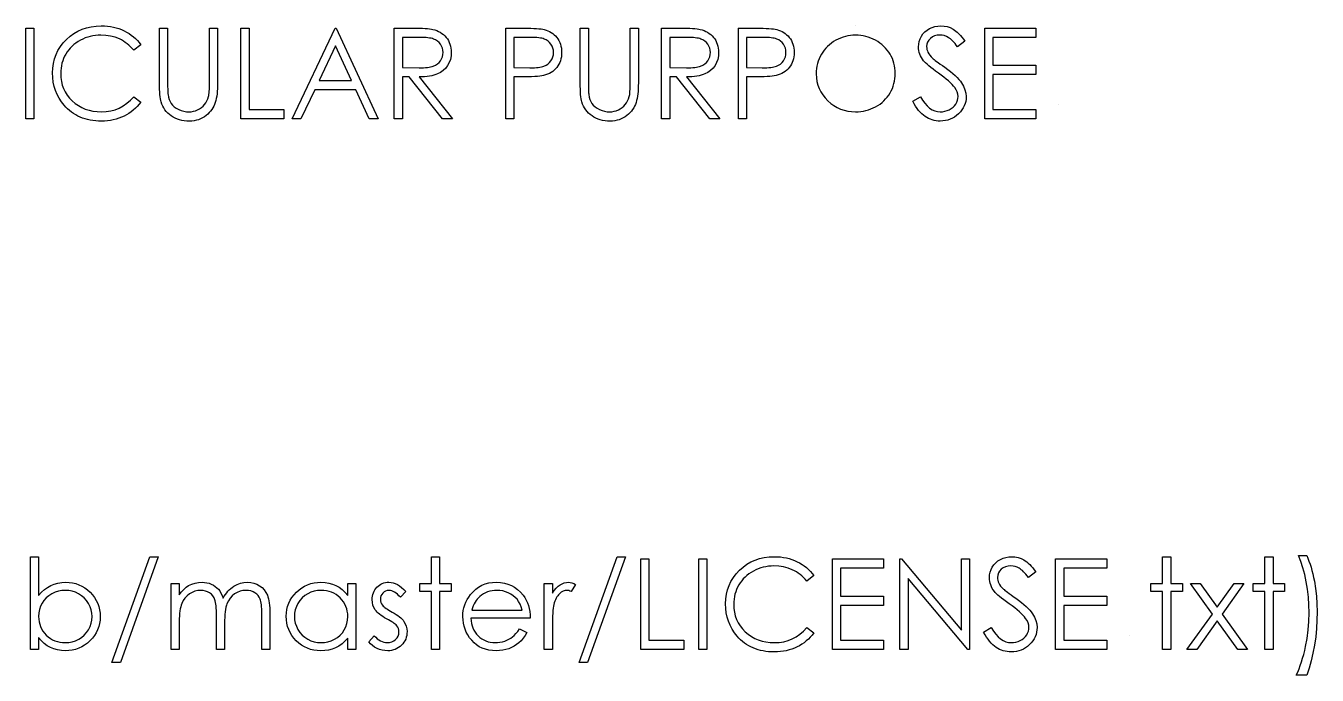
# Model space of a CAD drawing. Header units: millimetres. Extents: x -118 to 176, y -25 to 88.
# Drawn here: x 125.65 to 175.51, y 35.23 to 60.3 of the extents above; entities that cross this region are included whole.
import ezdxf

# ---------------------------------------------------------------- set-up
doc = ezdxf.new("R2010")
doc.units = ezdxf.units.MM

msp = doc.modelspace()

# ---------------------------------------------------------------- linework, layer by layer
at = {"color": 7, "linetype": 'Continuous'}
for p, q in [((157.67, 60.304), (157.67, 60.304)), ((165.523, 57.253), (165.523, 57.253)), ((168.26, 36.753), (168.26, 36.753))]:
    msp.add_line(p, q, dxfattribs=at)
at = {"color": 7, "linetype": 'Continuous', "flags": 128}
for points in [[(125.654, 60.215), (125.968, 60.215), (125.968, 60.215), (125.968, 56.715), (125.968, 56.715), (125.654, 56.715), (125.654, 56.715), (125.654, 60.215)], [(130.096, 59.572), (129.822, 59.362), (129.822, 59.362), (129.762, 59.431), (129.7, 59.497), (129.634, 59.558), (129.566, 59.614), (129.495, 59.666), (129.421, 59.714), (129.344, 59.757), (129.264, 59.797), (129.097, 59.862), (128.923, 59.908), (128.74, 59.936), (128.55, 59.945), (128.55, 59.945), (128.445, 59.943), (128.341, 59.933), (128.239, 59.917), (128.14, 59.896), (128.042, 59.867), (127.947, 59.834), (127.854, 59.793), (127.762, 59.747), (127.673, 59.695), (127.591, 59.639), (127.513, 59.579), (127.44, 59.514), (127.372, 59.445), (127.31, 59.372), (127.252, 59.295), (127.199, 59.213), (127.152, 59.128), (127.112, 59.041), (127.078, 58.951), (127.05, 58.858), (127.028, 58.763), (127.013, 58.665), (127.003, 58.564), (127, 58.461), (127, 58.461), (127.007, 58.306), (127.028, 58.158), (127.063, 58.017), (127.112, 57.882), (127.174, 57.753), (127.251, 57.631), (127.342, 57.515), (127.446, 57.407), (127.561, 57.308), (127.684, 57.221), (127.814, 57.149), (127.95, 57.09), (128.095, 57.043), (128.246, 57.01), (128.405, 56.99), (128.572, 56.984), (128.572, 56.984), (128.755, 56.993), (128.93, 57.02), (129.097, 57.066), (129.258, 57.13), (129.41, 57.212), (129.555, 57.312), (129.692, 57.43), (129.822, 57.567), (129.822, 57.567), (130.096, 57.359), (130.096, 57.359), (130.029, 57.274), (129.958, 57.193), (129.883, 57.118), (129.803, 57.048), (129.72, 56.982), (129.632, 56.922), (129.54, 56.867), (129.445, 56.816), (129.346, 56.771), (129.245, 56.733), (129.14, 56.7), (129.032, 56.672), (128.922, 56.651), (128.808, 56.637), (128.693, 56.628), (128.574, 56.625), (128.574, 56.625), (128.461, 56.627), (128.351, 56.635), (128.244, 56.647), (128.14, 56.663), (128.039, 56.684), (127.942, 56.711), (127.847, 56.742), (127.755, 56.778), (127.666, 56.818), (127.581, 56.864), (127.498, 56.914), (127.418, 56.969), (127.342, 57.029), (127.268, 57.093), (127.197, 57.163), (127.13, 57.237), (127.13, 57.237), (127.026, 57.369), (126.936, 57.509), (126.859, 57.655), (126.797, 57.808), (126.749, 57.967), (126.714, 58.133), (126.693, 58.305), (126.686, 58.485), (126.686, 58.485), (126.695, 58.673), (126.72, 58.854), (126.762, 59.028), (126.821, 59.193), (126.896, 59.351), (126.988, 59.501), (127.097, 59.644), (127.223, 59.779), (127.362, 59.903), (127.509, 60.009), (127.664, 60.099), (127.828, 60.173), (128.001, 60.231), (128.182, 60.271), (128.372, 60.296), (128.569, 60.304), (128.569, 60.304), (128.69, 60.301), (128.808, 60.292), (128.922, 60.277), (129.034, 60.256), (129.142, 60.229), (129.248, 60.196), (129.351, 60.156), (129.451, 60.111), (129.547, 60.061), (129.639, 60.006), (129.726, 59.945), (129.809, 59.881), (129.888, 59.811), (129.962, 59.736), (130.031, 59.656), (130.096, 59.572)], [(130.814, 60.215), (131.129, 60.215), (131.129, 60.215), (131.129, 58.117), (131.129, 58.117), (131.129, 58.028), (131.129, 57.949), (131.131, 57.877), (131.132, 57.815), (131.134, 57.761), (131.136, 57.716), (131.139, 57.679), (131.143, 57.652), (131.143, 57.652), (131.16, 57.554), (131.186, 57.463), (131.221, 57.382), (131.264, 57.308), (131.318, 57.242), (131.384, 57.181), (131.464, 57.127), (131.556, 57.077), (131.655, 57.036), (131.754, 57.007), (131.853, 56.989), (131.953, 56.984), (131.953, 56.984), (132.039, 56.989), (132.123, 57.002), (132.205, 57.025), (132.285, 57.057), (132.362, 57.097), (132.431, 57.144), (132.494, 57.199), (132.551, 57.26), (132.601, 57.328), (132.644, 57.404), (132.679, 57.485), (132.708, 57.574), (132.708, 57.574), (132.717, 57.611), (132.724, 57.658), (132.73, 57.713), (132.735, 57.776), (132.739, 57.848), (132.742, 57.93), (132.743, 58.019), (132.744, 58.117), (132.744, 58.117), (132.744, 60.215), (132.744, 60.215), (133.058, 60.215), (133.058, 60.215), (133.058, 58.101), (133.058, 58.101), (133.057, 57.986), (133.052, 57.878), (133.045, 57.774), (133.036, 57.676), (133.023, 57.585), (133.008, 57.498), (132.99, 57.417), (132.969, 57.342), (132.944, 57.271), (132.914, 57.203), (132.878, 57.136), (132.836, 57.072), (132.789, 57.01), (132.736, 56.951), (132.678, 56.893), (132.614, 56.839), (132.546, 56.789), (132.475, 56.745), (132.399, 56.708), (132.32, 56.678), (132.238, 56.655), (132.153, 56.638), (132.063, 56.628), (131.971, 56.625), (131.971, 56.625), (131.87, 56.628), (131.773, 56.637), (131.68, 56.654), (131.59, 56.675), (131.504, 56.704), (131.422, 56.738), (131.343, 56.78), (131.268, 56.827), (131.198, 56.879), (131.134, 56.936), (131.076, 56.997), (131.024, 57.062), (130.978, 57.131), (130.939, 57.205), (130.905, 57.282), (130.877, 57.363), (130.877, 57.363), (130.862, 57.419), (130.849, 57.486), (130.839, 57.563), (130.83, 57.65), (130.824, 57.747), (130.819, 57.855), (130.815, 57.972), (130.814, 58.101), (130.814, 58.101), (130.814, 60.215)], [(133.955, 60.215), (134.27, 60.215), (134.27, 60.215), (134.27, 57.074), (134.27, 57.074), (135.616, 57.074), (135.616, 57.074), (135.616, 56.715), (135.616, 56.715), (133.955, 56.715), (133.955, 56.715), (133.955, 60.215)], [(137.635, 60.215), (139.25, 56.715), (139.25, 56.715), (138.909, 56.715), (138.909, 56.715), (138.391, 57.836), (138.391, 57.836), (136.805, 57.836), (136.805, 57.836), (136.273, 56.715), (136.273, 56.715), (135.93, 56.715), (135.93, 56.715), (137.59, 60.215), (137.59, 60.215), (137.635, 60.215)], [(139.879, 60.215), (140.579, 60.215), (140.579, 60.215), (140.719, 60.214), (140.848, 60.212), (140.965, 60.208), (141.07, 60.203), (141.163, 60.196), (141.244, 60.188), (141.314, 60.178), (141.372, 60.167), (141.372, 60.167), (141.448, 60.147), (141.521, 60.121), (141.591, 60.09), (141.656, 60.054), (141.718, 60.013), (141.776, 59.966), (141.83, 59.915), (141.881, 59.858), (141.927, 59.798), (141.967, 59.734), (142.001, 59.666), (142.028, 59.595), (142.05, 59.521), (142.065, 59.444), (142.074, 59.363), (142.077, 59.279), (142.077, 59.279), (142.069, 59.139), (142.043, 59.009), (141.999, 58.887), (141.939, 58.773), (141.863, 58.671), (141.772, 58.582), (141.665, 58.506), (141.544, 58.444), (141.477, 58.418), (141.404, 58.394), (141.325, 58.375), (141.239, 58.359), (141.148, 58.347), (141.05, 58.338), (140.946, 58.332), (140.836, 58.33), (140.836, 58.33), (142.122, 56.715), (142.122, 56.715), (141.734, 56.715), (141.734, 56.715), (140.448, 58.33), (140.448, 58.33), (140.193, 58.33), (140.193, 58.33), (140.193, 56.715), (140.193, 56.715), (139.879, 56.715), (139.879, 56.715), (139.879, 60.215)], [(140.193, 59.856), (140.193, 58.689), (140.193, 58.689), (140.833, 58.684), (140.833, 58.684), (140.923, 58.685), (141.007, 58.688), (141.085, 58.693), (141.157, 58.7), (141.223, 58.709), (141.283, 58.72), (141.337, 58.734), (141.385, 58.749), (141.469, 58.787), (141.544, 58.834), (141.608, 58.892), (141.663, 58.958), (141.707, 59.032), (141.738, 59.11), (141.757, 59.193), (141.763, 59.279), (141.763, 59.279), (141.757, 59.363), (141.738, 59.444), (141.706, 59.52), (141.661, 59.593), (141.607, 59.659), (141.544, 59.714), (141.474, 59.76), (141.396, 59.795), (141.351, 59.809), (141.3, 59.821), (141.241, 59.832), (141.177, 59.84), (141.105, 59.847), (141.026, 59.852), (140.941, 59.855), (140.849, 59.856), (140.849, 59.856), (140.193, 59.856)], [(144.186, 60.215), (144.873, 60.215), (144.873, 60.215), (145.014, 60.214), (145.144, 60.211), (145.262, 60.207), (145.368, 60.201), (145.461, 60.194), (145.543, 60.185), (145.612, 60.175), (145.67, 60.162), (145.67, 60.162), (145.742, 60.141), (145.811, 60.115), (145.876, 60.084), (145.938, 60.048), (145.997, 60.008), (146.052, 59.962), (146.104, 59.912), (146.152, 59.856), (146.196, 59.797), (146.234, 59.734), (146.266, 59.666), (146.293, 59.596), (146.313, 59.521), (146.328, 59.443), (146.337, 59.361), (146.34, 59.276), (146.34, 59.276), (146.337, 59.189), (146.328, 59.107), (146.314, 59.029), (146.294, 58.955), (146.267, 58.884), (146.236, 58.817), (146.198, 58.754), (146.154, 58.695), (146.106, 58.641), (146.053, 58.59), (145.995, 58.544), (145.933, 58.504), (145.867, 58.468), (145.796, 58.436), (145.721, 58.41), (145.642, 58.387), (145.642, 58.387), (145.576, 58.374), (145.497, 58.362), (145.405, 58.352), (145.3, 58.345), (145.182, 58.338), (145.051, 58.333), (144.908, 58.331), (144.751, 58.33), (144.751, 58.33), (144.5, 58.33), (144.5, 58.33), (144.5, 56.715), (144.5, 56.715), (144.186, 56.715), (144.186, 56.715), (144.186, 60.215)], [(144.5, 59.856), (144.5, 58.689), (144.5, 58.689), (145.113, 58.681), (145.113, 58.681), (145.203, 58.682), (145.286, 58.685), (145.363, 58.69), (145.435, 58.697), (145.499, 58.706), (145.558, 58.717), (145.61, 58.73), (145.656, 58.745), (145.738, 58.782), (145.811, 58.829), (145.873, 58.887), (145.927, 58.953), (145.971, 59.028), (146.001, 59.105), (146.02, 59.188), (146.026, 59.274), (146.026, 59.274), (146.02, 59.358), (146.001, 59.44), (145.971, 59.517), (145.927, 59.591), (145.874, 59.657), (145.814, 59.713), (145.744, 59.76), (145.668, 59.795), (145.624, 59.809), (145.574, 59.821), (145.518, 59.832), (145.455, 59.84), (145.386, 59.847), (145.311, 59.852), (145.229, 59.855), (145.14, 59.856), (145.14, 59.856), (144.5, 59.856)], [(147.058, 60.215), (147.372, 60.215), (147.372, 60.215), (147.372, 58.117), (147.372, 58.117), (147.372, 58.028), (147.373, 57.949), (147.374, 57.877), (147.376, 57.815), (147.378, 57.761), (147.38, 57.716), (147.383, 57.679), (147.386, 57.652), (147.386, 57.652), (147.404, 57.554), (147.43, 57.463), (147.465, 57.382), (147.507, 57.308), (147.561, 57.242), (147.628, 57.181), (147.708, 57.127), (147.8, 57.077), (147.899, 57.036), (147.998, 57.007), (148.097, 56.989), (148.197, 56.984), (148.197, 56.984), (148.282, 56.989), (148.366, 57.002), (148.448, 57.025), (148.529, 57.057), (148.605, 57.097), (148.675, 57.144), (148.738, 57.199), (148.795, 57.26), (148.844, 57.328), (148.888, 57.404), (148.923, 57.485), (148.952, 57.574), (148.952, 57.574), (148.96, 57.611), (148.967, 57.658), (148.973, 57.713), (148.978, 57.776), (148.983, 57.848), (148.985, 57.93), (148.987, 58.019), (148.987, 58.117), (148.987, 58.117), (148.987, 60.215), (148.987, 60.215), (149.302, 60.215), (149.302, 60.215), (149.302, 58.101), (149.302, 58.101), (149.3, 57.986), (149.296, 57.878), (149.289, 57.774), (149.279, 57.676), (149.267, 57.585), (149.252, 57.498), (149.234, 57.417), (149.213, 57.342), (149.188, 57.271), (149.157, 57.203), (149.121, 57.136), (149.08, 57.072), (149.032, 57.01), (148.98, 56.951), (148.922, 56.893), (148.858, 56.839), (148.79, 56.789), (148.718, 56.745), (148.643, 56.708), (148.564, 56.678), (148.482, 56.655), (148.396, 56.638), (148.307, 56.628), (148.214, 56.625), (148.214, 56.625), (148.113, 56.628), (148.016, 56.637), (147.923, 56.654), (147.833, 56.675), (147.747, 56.704), (147.665, 56.738), (147.587, 56.78), (147.512, 56.827), (147.442, 56.879), (147.378, 56.936), (147.32, 56.997), (147.268, 57.062), (147.222, 57.131), (147.182, 57.205), (147.148, 57.282), (147.12, 57.363), (147.12, 57.363), (147.106, 57.419), (147.093, 57.486), (147.083, 57.563), (147.073, 57.65), (147.067, 57.747), (147.062, 57.855), (147.059, 57.972), (147.058, 58.101), (147.058, 58.101), (147.058, 60.215)], [(150.199, 60.215), (150.899, 60.215), (150.899, 60.215), (151.04, 60.214), (151.169, 60.212), (151.285, 60.208), (151.39, 60.203), (151.483, 60.196), (151.565, 60.188), (151.635, 60.178), (151.692, 60.167), (151.692, 60.167), (151.769, 60.147), (151.842, 60.121), (151.911, 60.09), (151.976, 60.054), (152.038, 60.013), (152.096, 59.966), (152.151, 59.915), (152.201, 59.858), (152.248, 59.798), (152.288, 59.734), (152.321, 59.666), (152.349, 59.595), (152.37, 59.521), (152.386, 59.444), (152.395, 59.363), (152.398, 59.279), (152.398, 59.279), (152.389, 59.139), (152.363, 59.009), (152.32, 58.887), (152.26, 58.773), (152.183, 58.671), (152.092, 58.582), (151.985, 58.506), (151.865, 58.444), (151.798, 58.418), (151.725, 58.394), (151.645, 58.375), (151.56, 58.359), (151.468, 58.347), (151.371, 58.338), (151.267, 58.332), (151.157, 58.33), (151.157, 58.33), (152.443, 56.715), (152.443, 56.715), (152.054, 56.715), (152.054, 56.715), (150.768, 58.33), (150.768, 58.33), (150.513, 58.33), (150.513, 58.33), (150.513, 56.715), (150.513, 56.715), (150.199, 56.715), (150.199, 56.715), (150.199, 60.215)], [(150.513, 59.856), (150.513, 58.689), (150.513, 58.689), (151.154, 58.684), (151.154, 58.684), (151.244, 58.685), (151.328, 58.688), (151.406, 58.693), (151.478, 58.7), (151.544, 58.709), (151.603, 58.72), (151.657, 58.734), (151.705, 58.749), (151.789, 58.787), (151.864, 58.834), (151.929, 58.892), (151.983, 58.958), (152.028, 59.032), (152.058, 59.11), (152.077, 59.193), (152.084, 59.279), (152.084, 59.279), (152.077, 59.363), (152.058, 59.444), (152.026, 59.52), (151.982, 59.593), (151.927, 59.659), (151.865, 59.714), (151.795, 59.76), (151.716, 59.795), (151.671, 59.809), (151.62, 59.821), (151.562, 59.832), (151.498, 59.84), (151.425, 59.847), (151.347, 59.852), (151.261, 59.855), (151.169, 59.856), (151.169, 59.856), (150.513, 59.856)], [(153.16, 60.215), (153.847, 60.215), (153.847, 60.215), (153.989, 60.214), (154.118, 60.211), (154.236, 60.207), (154.342, 60.201), (154.435, 60.194), (154.517, 60.185), (154.587, 60.175), (154.644, 60.162), (154.644, 60.162), (154.716, 60.141), (154.785, 60.115), (154.85, 60.084), (154.913, 60.048), (154.971, 60.008), (155.026, 59.962), (155.078, 59.912), (155.127, 59.856), (155.171, 59.797), (155.209, 59.734), (155.241, 59.666), (155.267, 59.596), (155.288, 59.521), (155.302, 59.443), (155.312, 59.361), (155.314, 59.276), (155.314, 59.276), (155.312, 59.189), (155.302, 59.107), (155.288, 59.029), (155.268, 58.955), (155.241, 58.884), (155.21, 58.817), (155.172, 58.754), (155.129, 58.695), (155.08, 58.641), (155.027, 58.59), (154.969, 58.544), (154.908, 58.504), (154.841, 58.468), (154.77, 58.436), (154.695, 58.41), (154.616, 58.387), (154.616, 58.387), (154.55, 58.374), (154.471, 58.362), (154.379, 58.352), (154.274, 58.345), (154.156, 58.338), (154.026, 58.333), (153.882, 58.331), (153.725, 58.33), (153.725, 58.33), (153.475, 58.33), (153.475, 58.33), (153.475, 56.715), (153.475, 56.715), (153.161, 56.715), (153.161, 56.715), (153.161, 60.215)], [(153.475, 59.856), (153.475, 58.689), (153.475, 58.689), (154.087, 58.681), (154.087, 58.681), (154.177, 58.682), (154.261, 58.685), (154.338, 58.69), (154.409, 58.697), (154.474, 58.706), (154.533, 58.717), (154.585, 58.73), (154.631, 58.745), (154.712, 58.782), (154.785, 58.829), (154.847, 58.887), (154.901, 58.953), (154.945, 59.028), (154.976, 59.105), (154.994, 59.188), (155, 59.274), (155, 59.274), (154.994, 59.358), (154.976, 59.44), (154.945, 59.517), (154.901, 59.591), (154.848, 59.657), (154.788, 59.713), (154.718, 59.76), (154.642, 59.795), (154.599, 59.809), (154.549, 59.821), (154.492, 59.832), (154.43, 59.84), (154.36, 59.847), (154.285, 59.852), (154.203, 59.855), (154.115, 59.856), (154.115, 59.856), (153.475, 59.856)], [(157.686, 59.945), (157.586, 59.943), (157.488, 59.933), (157.391, 59.917), (157.296, 59.896), (157.202, 59.867), (157.109, 59.832), (157.017, 59.792), (156.927, 59.745), (156.84, 59.693), (156.758, 59.636), (156.681, 59.575), (156.609, 59.51), (156.541, 59.44), (156.478, 59.367), (156.421, 59.288), (156.368, 59.206), (156.321, 59.12), (156.28, 59.032), (156.245, 58.941), (156.217, 58.847), (156.195, 58.752), (156.18, 58.654), (156.17, 58.554), (156.167, 58.451), (156.167, 58.451), (156.174, 58.299), (156.195, 58.154), (156.229, 58.015), (156.278, 57.882), (156.341, 57.754), (156.417, 57.633), (156.508, 57.518), (156.612, 57.409), (156.726, 57.309), (156.846, 57.223), (156.972, 57.15), (157.103, 57.09), (157.24, 57.043), (157.383, 57.01), (157.531, 56.99), (157.686, 56.984), (157.686, 56.984), (157.789, 56.987), (157.891, 56.996), (157.991, 57.011), (158.089, 57.033), (158.186, 57.06), (158.279, 57.093), (158.371, 57.133), (158.462, 57.179), (158.549, 57.23), (158.631, 57.285), (158.707, 57.346), (158.779, 57.41), (158.847, 57.479), (158.909, 57.552), (158.966, 57.63), (159.018, 57.713), (159.065, 57.799), (159.106, 57.888), (159.14, 57.978), (159.168, 58.071), (159.19, 58.167), (159.206, 58.264), (159.215, 58.364), (159.218, 58.467), (159.218, 58.467), (159.215, 58.568), (159.206, 58.668), (159.19, 58.765), (159.168, 58.859), (159.14, 58.951), (159.106, 59.04), (159.065, 59.127), (159.018, 59.212), (158.966, 59.293), (158.908, 59.37), (158.845, 59.443), (158.778, 59.512), (158.705, 59.577), (158.627, 59.637), (158.544, 59.693), (158.455, 59.745), (158.364, 59.792), (158.271, 59.832), (158.177, 59.867), (158.082, 59.896), (157.984, 59.917), (157.886, 59.933), (157.787, 59.943), (157.686, 59.945)], [(159.891, 57.39), (160.187, 57.567), (160.187, 57.567), (160.272, 57.43), (160.36, 57.312), (160.451, 57.212), (160.545, 57.13), (160.643, 57.066), (160.744, 57.02), (160.848, 56.993), (160.956, 56.984), (160.956, 56.984), (161.047, 56.989), (161.137, 57.004), (161.223, 57.029), (161.306, 57.065), (161.383, 57.109), (161.451, 57.161), (161.508, 57.219), (161.556, 57.285), (161.593, 57.355), (161.62, 57.427), (161.636, 57.5), (161.641, 57.577), (161.641, 57.577), (161.634, 57.664), (161.61, 57.751), (161.571, 57.836), (161.516, 57.92), (161.516, 57.92), (161.468, 57.98), (161.412, 58.042), (161.346, 58.108), (161.272, 58.176), (161.188, 58.247), (161.097, 58.322), (160.995, 58.399), (160.885, 58.479), (160.885, 58.479), (160.775, 58.558), (160.676, 58.632), (160.588, 58.7), (160.511, 58.763), (160.445, 58.819), (160.389, 58.87), (160.345, 58.915), (160.311, 58.955), (160.311, 58.955), (160.266, 59.017), (160.226, 59.08), (160.192, 59.145), (160.165, 59.211), (160.143, 59.278), (160.128, 59.347), (160.118, 59.417), (160.116, 59.487), (160.116, 59.487), (160.123, 59.598), (160.144, 59.705), (160.178, 59.806), (160.226, 59.902), (160.288, 59.99), (160.36, 60.069), (160.445, 60.137), (160.539, 60.196), (160.642, 60.243), (160.75, 60.278), (160.862, 60.297), (160.978, 60.304), (160.978, 60.304), (161.101, 60.297), (161.221, 60.273), (161.336, 60.233), (161.448, 60.177), (161.503, 60.142), (161.559, 60.101), (161.615, 60.053), (161.673, 59.998), (161.731, 59.936), (161.79, 59.868), (161.85, 59.793), (161.911, 59.712), (161.911, 59.712), (161.627, 59.497), (161.627, 59.497), (161.575, 59.562), (161.525, 59.622), (161.477, 59.676), (161.431, 59.724), (161.388, 59.766), (161.345, 59.802), (161.305, 59.833), (161.267, 59.858), (161.191, 59.896), (161.112, 59.924), (161.029, 59.94), (160.943, 59.945), (160.943, 59.945), (160.835, 59.938), (160.738, 59.913), (160.651, 59.873), (160.574, 59.817), (160.51, 59.75), (160.466, 59.675), (160.439, 59.592), (160.43, 59.502), (160.43, 59.502), (160.433, 59.446), (160.442, 59.391), (160.457, 59.336), (160.479, 59.282), (160.509, 59.227), (160.549, 59.171), (160.599, 59.112), (160.66, 59.05), (160.66, 59.05), (160.684, 59.03), (160.717, 59.003), (160.76, 58.97), (160.814, 58.929), (160.878, 58.882), (160.952, 58.829), (161.036, 58.769), (161.131, 58.702), (161.131, 58.702), (161.244, 58.618), (161.349, 58.537), (161.444, 58.459), (161.529, 58.383), (161.606, 58.309), (161.673, 58.237), (161.731, 58.168), (161.779, 58.101), (161.857, 57.969), (161.911, 57.837), (161.944, 57.705), (161.955, 57.572), (161.955, 57.572), (161.951, 57.478), (161.937, 57.387), (161.915, 57.299), (161.883, 57.214), (161.842, 57.132), (161.791, 57.054), (161.732, 56.979), (161.664, 56.907), (161.589, 56.841), (161.51, 56.783), (161.427, 56.735), (161.341, 56.696), (161.251, 56.665), (161.156, 56.642), (161.058, 56.629), (160.956, 56.625), (160.956, 56.625), (160.876, 56.628), (160.799, 56.636), (160.723, 56.649), (160.649, 56.669), (160.578, 56.694), (160.508, 56.724), (160.44, 56.759), (160.373, 56.801), (160.308, 56.848), (160.245, 56.904), (160.183, 56.966), (160.122, 57.036), (160.062, 57.113), (160.004, 57.198), (159.947, 57.29), (159.891, 57.39)], [(162.673, 60.215), (164.648, 60.215), (164.648, 60.215), (164.648, 59.856), (164.648, 59.856), (162.987, 59.856), (162.987, 59.856), (162.987, 58.779), (162.987, 58.779), (164.648, 58.779), (164.648, 58.779), (164.648, 58.42), (164.648, 58.42), (162.987, 58.42), (162.987, 58.42), (162.987, 57.074), (162.987, 57.074), (164.648, 57.074), (164.648, 57.074), (164.648, 56.715), (164.648, 56.715), (162.673, 56.715), (162.673, 56.715), (162.673, 60.215)], [(137.609, 59.532), (136.975, 58.195), (136.975, 58.195), (138.226, 58.195), (138.226, 58.195), (137.609, 59.532)], [(125.834, 36.215), (125.834, 39.804), (125.834, 39.804), (126.148, 39.804), (126.148, 39.804), (126.148, 38.308), (126.148, 38.308), (126.256, 38.428), (126.371, 38.531), (126.492, 38.619), (126.619, 38.69), (126.753, 38.746), (126.892, 38.786), (127.039, 38.809), (127.191, 38.817), (127.191, 38.817), (127.326, 38.811), (127.457, 38.793), (127.583, 38.762), (127.704, 38.72), (127.819, 38.666), (127.929, 38.599), (128.034, 38.521), (128.135, 38.429), (128.227, 38.33), (128.306, 38.225), (128.373, 38.115), (128.428, 38), (128.471, 37.88), (128.501, 37.755), (128.52, 37.624), (128.526, 37.488), (128.526, 37.488), (128.52, 37.355), (128.501, 37.226), (128.471, 37.101), (128.427, 36.982), (128.372, 36.868), (128.304, 36.759), (128.224, 36.655), (128.131, 36.556), (128.03, 36.466), (127.924, 36.387), (127.813, 36.32), (127.697, 36.266), (127.575, 36.224), (127.449, 36.194), (127.317, 36.176), (127.181, 36.17), (127.181, 36.17), (127.026, 36.177), (126.878, 36.201), (126.737, 36.24), (126.604, 36.294), (126.479, 36.365), (126.361, 36.454), (126.251, 36.562), (126.148, 36.688), (126.148, 36.688), (126.148, 36.215), (126.148, 36.215), (125.834, 36.215)], [(130.769, 39.804), (129.306, 35.721), (129.306, 35.721), (128.975, 35.721), (128.975, 35.721), (130.439, 39.804), (130.439, 39.804), (130.77, 39.804)], [(141.314, 39.804), (141.629, 39.804), (141.629, 39.804), (141.629, 38.772), (141.629, 38.772), (142.077, 38.772), (142.077, 38.772), (142.077, 38.458), (142.077, 38.458), (141.629, 38.458), (141.629, 38.458), (141.629, 36.215), (141.629, 36.215), (141.314, 36.215), (141.314, 36.215), (141.314, 38.458), (141.314, 38.458), (140.866, 38.458), (140.866, 38.458), (140.866, 38.772), (140.866, 38.772), (141.314, 38.772), (141.314, 38.772), (141.314, 39.804)], [(148.808, 39.804), (147.344, 35.721), (147.344, 35.721), (147.013, 35.721), (147.013, 35.721), (148.477, 39.804), (148.477, 39.804), (148.808, 39.804)], [(149.391, 39.715), (149.705, 39.715), (149.705, 39.715), (149.705, 36.574), (149.705, 36.574), (151.052, 36.574), (151.052, 36.574), (151.052, 36.215), (151.052, 36.215), (149.391, 36.215), (149.391, 36.215), (149.391, 39.715)], [(151.635, 39.715), (151.949, 39.715), (151.949, 39.715), (151.949, 36.215), (151.949, 36.215), (151.635, 36.215), (151.635, 36.215), (151.635, 39.715)], [(156.077, 39.072), (155.802, 38.862), (155.802, 38.862), (155.743, 38.931), (155.68, 38.997), (155.615, 39.058), (155.547, 39.114), (155.476, 39.166), (155.402, 39.214), (155.325, 39.257), (155.245, 39.297), (155.078, 39.362), (154.904, 39.408), (154.721, 39.436), (154.531, 39.445), (154.531, 39.445), (154.425, 39.443), (154.322, 39.433), (154.22, 39.417), (154.121, 39.396), (154.023, 39.367), (153.928, 39.334), (153.834, 39.293), (153.742, 39.247), (153.654, 39.195), (153.571, 39.139), (153.494, 39.079), (153.421, 39.014), (153.353, 38.945), (153.29, 38.872), (153.233, 38.795), (153.18, 38.713), (153.133, 38.628), (153.093, 38.541), (153.059, 38.451), (153.031, 38.358), (153.009, 38.263), (152.994, 38.165), (152.984, 38.064), (152.981, 37.961), (152.981, 37.961), (152.988, 37.806), (153.009, 37.658), (153.043, 37.517), (153.093, 37.382), (153.155, 37.253), (153.232, 37.131), (153.323, 37.015), (153.427, 36.907), (153.542, 36.808), (153.665, 36.721), (153.794, 36.649), (153.931, 36.59), (154.076, 36.543), (154.227, 36.51), (154.386, 36.49), (154.552, 36.484), (154.552, 36.484), (154.735, 36.493), (154.911, 36.52), (155.078, 36.566), (155.239, 36.63), (155.391, 36.712), (155.536, 36.812), (155.673, 36.93), (155.802, 37.067), (155.802, 37.067), (156.077, 36.859), (156.077, 36.859), (156.01, 36.774), (155.938, 36.693), (155.863, 36.618), (155.784, 36.548), (155.701, 36.482), (155.613, 36.422), (155.521, 36.367), (155.426, 36.316), (155.327, 36.271), (155.225, 36.233), (155.121, 36.2), (155.013, 36.172), (154.903, 36.151), (154.789, 36.137), (154.674, 36.128), (154.554, 36.125), (154.554, 36.125), (154.442, 36.127), (154.331, 36.135), (154.225, 36.147), (154.121, 36.163), (154.02, 36.184), (153.923, 36.211), (153.828, 36.242), (153.736, 36.278), (153.647, 36.318), (153.562, 36.364), (153.479, 36.414), (153.399, 36.469), (153.323, 36.529), (153.249, 36.593), (153.178, 36.663), (153.111, 36.737), (153.111, 36.737), (153.007, 36.869), (152.917, 37.009), (152.84, 37.155), (152.778, 37.308), (152.729, 37.467), (152.695, 37.633), (152.674, 37.805), (152.667, 37.985), (152.667, 37.985), (152.675, 38.173), (152.701, 38.354), (152.743, 38.528), (152.802, 38.693), (152.877, 38.851), (152.969, 39.001), (153.078, 39.144), (153.204, 39.279), (153.343, 39.403), (153.489, 39.509), (153.645, 39.599), (153.809, 39.673), (153.982, 39.731), (154.162, 39.771), (154.352, 39.796), (154.55, 39.804), (154.55, 39.804), (154.671, 39.801), (154.789, 39.792), (154.903, 39.777), (155.014, 39.756), (155.123, 39.729), (155.229, 39.696), (155.332, 39.656), (155.431, 39.611), (155.528, 39.561), (155.619, 39.506), (155.707, 39.445), (155.79, 39.381), (155.868, 39.311), (155.943, 39.236), (156.012, 39.156), (156.077, 39.072)], [(156.795, 39.715), (158.77, 39.715), (158.77, 39.715), (158.77, 39.356), (158.77, 39.356), (157.109, 39.356), (157.109, 39.356), (157.109, 38.279), (157.109, 38.279), (158.77, 38.279), (158.77, 38.279), (158.77, 37.92), (158.77, 37.92), (157.109, 37.92), (157.109, 37.92), (157.109, 36.574), (157.109, 36.574), (158.77, 36.574), (158.77, 36.574), (158.77, 36.215), (158.77, 36.215), (156.795, 36.215), (156.795, 36.215), (156.795, 39.715)], [(159.398, 36.215), (159.398, 39.715), (159.398, 39.715), (159.464, 39.715), (159.464, 39.715), (161.776, 36.96), (161.776, 36.96), (161.776, 39.715), (161.776, 39.715), (162.09, 39.715), (162.09, 39.715), (162.09, 36.215), (162.09, 36.215), (162.019, 36.215), (162.019, 36.215), (159.712, 38.963), (159.712, 38.963), (159.712, 36.215), (159.712, 36.215), (159.398, 36.215)], [(162.628, 36.89), (162.924, 37.067), (162.924, 37.067), (163.009, 36.93), (163.097, 36.812), (163.188, 36.712), (163.283, 36.63), (163.38, 36.566), (163.481, 36.52), (163.586, 36.493), (163.693, 36.484), (163.693, 36.484), (163.785, 36.489), (163.874, 36.504), (163.96, 36.529), (164.043, 36.565), (164.12, 36.609), (164.188, 36.661), (164.245, 36.719), (164.293, 36.785), (164.33, 36.855), (164.357, 36.927), (164.373, 37), (164.379, 37.077), (164.379, 37.077), (164.371, 37.164), (164.347, 37.251), (164.308, 37.336), (164.253, 37.42), (164.253, 37.42), (164.205, 37.48), (164.149, 37.542), (164.083, 37.608), (164.009, 37.676), (163.926, 37.747), (163.834, 37.822), (163.732, 37.899), (163.622, 37.979), (163.622, 37.979), (163.512, 38.058), (163.413, 38.132), (163.325, 38.2), (163.248, 38.263), (163.182, 38.319), (163.126, 38.37), (163.082, 38.415), (163.048, 38.455), (163.048, 38.455), (163.003, 38.517), (162.963, 38.58), (162.929, 38.645), (162.902, 38.711), (162.88, 38.778), (162.865, 38.847), (162.856, 38.917), (162.853, 38.987), (162.853, 38.987), (162.86, 39.098), (162.881, 39.205), (162.915, 39.306), (162.964, 39.402), (163.025, 39.49), (163.098, 39.569), (163.182, 39.637), (163.276, 39.696), (163.379, 39.743), (163.487, 39.778), (163.599, 39.797), (163.715, 39.804), (163.715, 39.804), (163.839, 39.797), (163.959, 39.773), (164.074, 39.733), (164.185, 39.677), (164.24, 39.642), (164.296, 39.601), (164.353, 39.553), (164.41, 39.498), (164.468, 39.436), (164.527, 39.368), (164.587, 39.293), (164.648, 39.212), (164.648, 39.212), (164.364, 38.997), (164.364, 38.997), (164.312, 39.062), (164.262, 39.122), (164.214, 39.176), (164.168, 39.224), (164.125, 39.266), (164.083, 39.302), (164.042, 39.333), (164.004, 39.358), (163.928, 39.396), (163.849, 39.424), (163.766, 39.44), (163.68, 39.445), (163.68, 39.445), (163.572, 39.438), (163.475, 39.413), (163.388, 39.373), (163.311, 39.317), (163.248, 39.25), (163.203, 39.175), (163.176, 39.092), (163.167, 39.002), (163.167, 39.002), (163.17, 38.946), (163.18, 38.891), (163.194, 38.836), (163.216, 38.782), (163.246, 38.727), (163.286, 38.671), (163.337, 38.612), (163.398, 38.55), (163.398, 38.55), (163.421, 38.53), (163.454, 38.503), (163.497, 38.47), (163.551, 38.429), (163.615, 38.382), (163.689, 38.329), (163.773, 38.269), (163.868, 38.202), (163.868, 38.202), (163.982, 38.118), (164.086, 38.037), (164.181, 37.959), (164.266, 37.883), (164.343, 37.809), (164.41, 37.737), (164.468, 37.668), (164.517, 37.601), (164.594, 37.469), (164.648, 37.337), (164.681, 37.205), (164.693, 37.072), (164.693, 37.072), (164.688, 36.978), (164.674, 36.887), (164.652, 36.799), (164.62, 36.714), (164.579, 36.632), (164.529, 36.554), (164.47, 36.479), (164.401, 36.407), (164.326, 36.341), (164.247, 36.283), (164.165, 36.235), (164.078, 36.196), (163.988, 36.165), (163.893, 36.142), (163.795, 36.129), (163.693, 36.125), (163.693, 36.125), (163.614, 36.128), (163.536, 36.136), (163.46, 36.149), (163.386, 36.169), (163.315, 36.194), (163.245, 36.224), (163.177, 36.259), (163.11, 36.301), (163.046, 36.348), (162.983, 36.404), (162.92, 36.466), (162.859, 36.536), (162.8, 36.613), (162.741, 36.698), (162.685, 36.79), (162.629, 36.89)], [(165.411, 39.715), (167.385, 39.715), (167.385, 39.715), (167.385, 39.356), (167.385, 39.356), (165.725, 39.356), (165.725, 39.356), (165.725, 38.279), (165.725, 38.279), (167.385, 38.279), (167.385, 38.279), (167.385, 37.92), (167.385, 37.92), (165.725, 37.92), (165.725, 37.92), (165.725, 36.574), (165.725, 36.574), (167.385, 36.574), (167.385, 36.574), (167.385, 36.215), (167.385, 36.215), (165.411, 36.215), (165.411, 36.215), (165.411, 39.715)], [(169.539, 39.804), (169.853, 39.804), (169.853, 39.804), (169.853, 38.772), (169.853, 38.772), (170.302, 38.772), (170.302, 38.772), (170.302, 38.458), (170.302, 38.458), (169.853, 38.458), (169.853, 38.458), (169.853, 36.215), (169.853, 36.215), (169.539, 36.215), (169.539, 36.215), (169.539, 38.458), (169.539, 38.458), (169.09, 38.458), (169.09, 38.458), (169.09, 38.772), (169.09, 38.772), (169.539, 38.772), (169.539, 38.772), (169.539, 39.804)], [(173.487, 39.804), (173.802, 39.804), (173.802, 39.804), (173.802, 38.772), (173.802, 38.772), (174.25, 38.772), (174.25, 38.772), (174.25, 38.458), (174.25, 38.458), (173.802, 38.458), (173.802, 38.458), (173.802, 36.215), (173.802, 36.215), (173.487, 36.215), (173.487, 36.215), (173.487, 38.458), (173.487, 38.458), (173.039, 38.458), (173.039, 38.458), (173.039, 38.772), (173.039, 38.772), (173.487, 38.772), (173.487, 38.772), (173.487, 39.804)], [(175.103, 35.227), (174.699, 35.227), (174.699, 35.227), (174.754, 35.348), (174.806, 35.474), (174.856, 35.605), (174.902, 35.74), (174.946, 35.881), (174.986, 36.026), (175.024, 36.177), (175.059, 36.332), (175.118, 36.65), (175.159, 36.973), (175.184, 37.302), (175.193, 37.635), (175.193, 37.635), (175.186, 37.944), (175.166, 38.246), (175.132, 38.543), (175.085, 38.834), (175.026, 39.114), (174.957, 39.377), (174.878, 39.621), (174.789, 39.849), (174.789, 39.849), (175.103, 39.849), (175.103, 39.849), (175.148, 39.742), (175.191, 39.63), (175.232, 39.513), (175.27, 39.393), (175.306, 39.267), (175.339, 39.136), (175.37, 39.001), (175.398, 38.861), (175.446, 38.573), (175.479, 38.281), (175.5, 37.981), (175.507, 37.677), (175.507, 37.677), (175.5, 37.349), (175.481, 37.026), (175.449, 36.705), (175.403, 36.39), (175.345, 36.082), (175.277, 35.785), (175.195, 35.501), (175.103, 35.227)], [(127.178, 36.484), (127.316, 36.492), (127.448, 36.517), (127.574, 36.558), (127.695, 36.616), (127.807, 36.688), (127.908, 36.774), (127.996, 36.873), (128.072, 36.985), (128.133, 37.106), (128.177, 37.23), (128.203, 37.357), (128.212, 37.488), (128.212, 37.488), (128.203, 37.62), (128.177, 37.748), (128.132, 37.873), (128.07, 37.995), (127.994, 38.108), (127.905, 38.209), (127.804, 38.295), (127.692, 38.369), (127.571, 38.428), (127.446, 38.469), (127.317, 38.495), (127.183, 38.503), (127.183, 38.503), (127.047, 38.495), (126.915, 38.469), (126.786, 38.428), (126.661, 38.369), (126.545, 38.296), (126.442, 38.212), (126.354, 38.116), (126.28, 38.008), (126.222, 37.891), (126.181, 37.768), (126.156, 37.636), (126.148, 37.498), (126.148, 37.498), (126.153, 37.392), (126.167, 37.291), (126.19, 37.193), (126.222, 37.101), (126.264, 37.012), (126.315, 36.928), (126.376, 36.849), (126.445, 36.774), (126.521, 36.706), (126.603, 36.647), (126.688, 36.597), (126.777, 36.557), (126.871, 36.524), (126.969, 36.502), (127.072, 36.488), (127.178, 36.484)], [(131.263, 38.772), (131.577, 38.772), (131.577, 38.772), (131.577, 38.328), (131.577, 38.328), (131.664, 38.443), (131.753, 38.541), (131.842, 38.622), (131.932, 38.687), (131.932, 38.687), (132.059, 38.744), (132.189, 38.785), (132.323, 38.809), (132.459, 38.817), (132.459, 38.817), (132.552, 38.812), (132.642, 38.799), (132.729, 38.776), (132.814, 38.743), (132.895, 38.704), (132.967, 38.658), (133.032, 38.606), (133.089, 38.548), (133.14, 38.481), (133.188, 38.4), (133.233, 38.307), (133.273, 38.199), (133.273, 38.199), (133.315, 38.273), (133.36, 38.342), (133.408, 38.406), (133.458, 38.466), (133.51, 38.521), (133.565, 38.572), (133.622, 38.618), (133.683, 38.659), (133.807, 38.728), (133.938, 38.778), (134.072, 38.807), (134.211, 38.817), (134.211, 38.817), (134.34, 38.809), (134.46, 38.784), (134.573, 38.742), (134.678, 38.684), (134.773, 38.611), (134.855, 38.525), (134.924, 38.426), (134.979, 38.313), (135.002, 38.25), (135.022, 38.179), (135.039, 38.101), (135.053, 38.016), (135.063, 37.923), (135.071, 37.823), (135.076, 37.715), (135.077, 37.6), (135.077, 37.6), (135.077, 36.215), (135.077, 36.215), (134.763, 36.215), (134.763, 36.215), (134.763, 37.601), (134.763, 37.601), (134.762, 37.7), (134.76, 37.79), (134.755, 37.872), (134.748, 37.946), (134.74, 38.012), (134.729, 38.07), (134.718, 38.121), (134.704, 38.163), (134.668, 38.236), (134.623, 38.302), (134.567, 38.359), (134.5, 38.41), (134.425, 38.45), (134.342, 38.48), (134.253, 38.497), (134.157, 38.503), (134.157, 38.503), (134.038, 38.495), (133.925, 38.468), (133.817, 38.424), (133.714, 38.363), (133.62, 38.287), (133.54, 38.199), (133.473, 38.1), (133.42, 37.989), (133.398, 37.926), (133.379, 37.853), (133.364, 37.77), (133.35, 37.678), (133.341, 37.575), (133.333, 37.463), (133.329, 37.341), (133.327, 37.209), (133.327, 37.209), (133.327, 36.215), (133.327, 36.215), (133.013, 36.215), (133.013, 36.215), (133.013, 37.515), (133.013, 37.515), (133.012, 37.625), (133.01, 37.727), (133.005, 37.819), (132.998, 37.901), (132.99, 37.975), (132.98, 38.039), (132.968, 38.094), (132.954, 38.14), (132.92, 38.218), (132.874, 38.288), (132.818, 38.35), (132.75, 38.403), (132.674, 38.447), (132.591, 38.478), (132.501, 38.497), (132.405, 38.503), (132.405, 38.503), (132.291, 38.495), (132.181, 38.469), (132.074, 38.426), (131.972, 38.366), (131.878, 38.292), (131.797, 38.206), (131.729, 38.108), (131.674, 37.998), (131.652, 37.936), (131.632, 37.868), (131.615, 37.791), (131.602, 37.706), (131.591, 37.614), (131.584, 37.514), (131.579, 37.406), (131.577, 37.291), (131.577, 37.291), (131.577, 36.215), (131.577, 36.215), (131.263, 36.215), (131.263, 36.215), (131.263, 38.772)], [(138.398, 38.772), (138.398, 36.215), (138.398, 36.215), (138.084, 36.215), (138.084, 36.215), (138.084, 36.657), (138.084, 36.657), (137.975, 36.539), (137.861, 36.438), (137.739, 36.354), (137.611, 36.287), (137.477, 36.236), (137.338, 36.199), (137.191, 36.177), (137.039, 36.17), (137.039, 36.17), (136.904, 36.176), (136.773, 36.194), (136.648, 36.224), (136.527, 36.266), (136.412, 36.321), (136.301, 36.388), (136.196, 36.466), (136.096, 36.557), (136.004, 36.657), (135.925, 36.761), (135.858, 36.871), (135.803, 36.987), (135.76, 37.108), (135.73, 37.233), (135.712, 37.364), (135.705, 37.5), (135.705, 37.5), (135.712, 37.634), (135.73, 37.763), (135.761, 37.886), (135.804, 38.005), (135.86, 38.119), (135.927, 38.227), (136.007, 38.332), (136.099, 38.431), (136.2, 38.521), (136.307, 38.6), (136.418, 38.666), (136.534, 38.72), (136.655, 38.763), (136.782, 38.793), (136.913, 38.811), (137.049, 38.817), (137.049, 38.817), (137.205, 38.809), (137.354, 38.786), (137.495, 38.747), (137.628, 38.693), (137.753, 38.622), (137.872, 38.532), (137.981, 38.425), (138.084, 38.299), (138.084, 38.299), (138.084, 38.772), (138.084, 38.772), (138.398, 38.772)], [(137.053, 38.503), (136.916, 38.495), (136.784, 38.47), (136.658, 38.429), (136.536, 38.371), (136.424, 38.299), (136.324, 38.213), (136.235, 38.114), (136.159, 38.001), (136.098, 37.88), (136.055, 37.756), (136.028, 37.628), (136.02, 37.497), (136.02, 37.497), (136.029, 37.366), (136.055, 37.239), (136.099, 37.114), (136.16, 36.992), (136.238, 36.878), (136.326, 36.778), (136.427, 36.691), (136.54, 36.618), (136.661, 36.559), (136.787, 36.517), (136.916, 36.492), (137.05, 36.484), (137.05, 36.484), (137.186, 36.492), (137.319, 36.517), (137.447, 36.558), (137.572, 36.616), (137.688, 36.688), (137.79, 36.773), (137.877, 36.869), (137.95, 36.976), (138.009, 37.093), (138.051, 37.218), (138.075, 37.349), (138.084, 37.488), (138.084, 37.488), (138.079, 37.594), (138.065, 37.695), (138.042, 37.793), (138.009, 37.885), (137.967, 37.974), (137.916, 38.058), (137.856, 38.137), (137.786, 38.212), (137.709, 38.28), (137.629, 38.34), (137.543, 38.389), (137.454, 38.43), (137.36, 38.462), (137.262, 38.485), (137.16, 38.499), (137.053, 38.503)], [(140.327, 38.453), (140.114, 38.234), (140.114, 38.234), (140.058, 38.297), (140.002, 38.352), (139.946, 38.398), (139.891, 38.436), (139.836, 38.465), (139.781, 38.486), (139.726, 38.499), (139.672, 38.503), (139.672, 38.503), (139.606, 38.497), (139.545, 38.477), (139.489, 38.445), (139.438, 38.399), (139.395, 38.345), (139.365, 38.288), (139.346, 38.225), (139.34, 38.159), (139.34, 38.159), (139.346, 38.098), (139.362, 38.04), (139.389, 37.983), (139.427, 37.927), (139.427, 37.927), (139.452, 37.898), (139.482, 37.868), (139.519, 37.837), (139.562, 37.805), (139.611, 37.771), (139.665, 37.737), (139.726, 37.7), (139.792, 37.663), (139.792, 37.663), (139.874, 37.617), (139.948, 37.571), (140.016, 37.526), (140.077, 37.481), (140.131, 37.436), (140.179, 37.392), (140.219, 37.348), (140.253, 37.304), (140.253, 37.304), (140.305, 37.214), (140.343, 37.118), (140.364, 37.016), (140.372, 36.909), (140.372, 36.909), (140.369, 36.833), (140.359, 36.76), (140.342, 36.69), (140.319, 36.623), (140.288, 36.559), (140.252, 36.498), (140.208, 36.44), (140.158, 36.384), (140.102, 36.334), (140.044, 36.29), (139.982, 36.254), (139.917, 36.224), (139.848, 36.2), (139.776, 36.183), (139.701, 36.173), (139.623, 36.17), (139.623, 36.17), (139.517, 36.175), (139.414, 36.193), (139.313, 36.222), (139.214, 36.262), (139.121, 36.312), (139.036, 36.372), (138.959, 36.44), (138.891, 36.516), (138.891, 36.516), (139.1, 36.753), (139.1, 36.753), (139.16, 36.69), (139.221, 36.635), (139.283, 36.589), (139.346, 36.551), (139.409, 36.522), (139.475, 36.501), (139.54, 36.488), (139.606, 36.484), (139.606, 36.484), (139.697, 36.491), (139.78, 36.515), (139.857, 36.552), (139.926, 36.606), (139.984, 36.67), (140.025, 36.74), (140.05, 36.815), (140.058, 36.895), (140.058, 36.895), (140.052, 36.962), (140.036, 37.025), (140.01, 37.084), (139.972, 37.139), (139.972, 37.139), (139.947, 37.166), (139.916, 37.195), (139.877, 37.226), (139.832, 37.258), (139.78, 37.291), (139.721, 37.327), (139.656, 37.364), (139.584, 37.403), (139.584, 37.403), (139.506, 37.447), (139.435, 37.491), (139.37, 37.535), (139.311, 37.579), (139.259, 37.622), (139.215, 37.666), (139.175, 37.709), (139.143, 37.752), (139.143, 37.752), (139.092, 37.841), (139.055, 37.937), (139.033, 38.038), (139.026, 38.146), (139.026, 38.146), (139.029, 38.217), (139.037, 38.284), (139.052, 38.349), (139.072, 38.41), (139.097, 38.469), (139.129, 38.524), (139.166, 38.577), (139.209, 38.626), (139.257, 38.671), (139.307, 38.709), (139.36, 38.742), (139.416, 38.769), (139.476, 38.79), (139.538, 38.805), (139.604, 38.814), (139.672, 38.817), (139.672, 38.817), (139.754, 38.811), (139.835, 38.795), (139.917, 38.766), (139.999, 38.726), (140.08, 38.675), (140.162, 38.612), (140.245, 38.539), (140.327, 38.453)], [(144.715, 37.022), (144.994, 36.876), (144.994, 36.876), (144.925, 36.759), (144.852, 36.653), (144.773, 36.559), (144.689, 36.478), (144.6, 36.407), (144.506, 36.346), (144.406, 36.292), (144.3, 36.248), (144.189, 36.214), (144.071, 36.189), (143.945, 36.175), (143.813, 36.17), (143.813, 36.17), (143.665, 36.176), (143.526, 36.195), (143.396, 36.226), (143.273, 36.271), (143.16, 36.327), (143.054, 36.397), (142.956, 36.479), (142.867, 36.574), (142.787, 36.676), (142.717, 36.782), (142.659, 36.891), (142.611, 37.004), (142.574, 37.12), (142.547, 37.238), (142.532, 37.361), (142.526, 37.486), (142.526, 37.486), (142.531, 37.604), (142.544, 37.719), (142.567, 37.831), (142.6, 37.939), (142.641, 38.044), (142.691, 38.146), (142.752, 38.245), (142.82, 38.34), (142.82, 38.34), (142.918, 38.452), (143.023, 38.549), (143.136, 38.631), (143.257, 38.698), (143.386, 38.75), (143.523, 38.788), (143.667, 38.809), (143.82, 38.817), (143.82, 38.817), (143.977, 38.809), (144.127, 38.786), (144.268, 38.746), (144.4, 38.692), (144.525, 38.621), (144.641, 38.534), (144.75, 38.431), (144.85, 38.314), (144.85, 38.314), (144.915, 38.222), (144.97, 38.125), (145.018, 38.022), (145.056, 37.914), (145.087, 37.8), (145.11, 37.681), (145.123, 37.556), (145.129, 37.426), (145.129, 37.426), (142.84, 37.426), (142.84, 37.426), (142.846, 37.325), (142.86, 37.228), (142.883, 37.137), (142.914, 37.05), (142.952, 36.968), (142.998, 36.89), (143.052, 36.817), (143.115, 36.748), (143.184, 36.686), (143.256, 36.632), (143.332, 36.587), (143.413, 36.55), (143.497, 36.521), (143.585, 36.501), (143.677, 36.488), (143.773, 36.484), (143.773, 36.484), (143.867, 36.487), (143.959, 36.498), (144.05, 36.517), (144.14, 36.543), (144.226, 36.576), (144.305, 36.613), (144.378, 36.656), (144.444, 36.703), (144.507, 36.759), (144.574, 36.832), (144.643, 36.919), (144.715, 37.022)], [(144.814, 37.74), (144.777, 37.864), (144.732, 37.975), (144.679, 38.073), (144.619, 38.157), (144.55, 38.231), (144.47, 38.298), (144.38, 38.356), (144.28, 38.408), (144.174, 38.45), (144.064, 38.479), (143.951, 38.497), (143.836, 38.503), (143.836, 38.503), (143.742, 38.499), (143.651, 38.488), (143.564, 38.469), (143.48, 38.443), (143.399, 38.409), (143.322, 38.368), (143.248, 38.319), (143.177, 38.263), (143.177, 38.263), (143.128, 38.217), (143.083, 38.165), (143.04, 38.108), (143.001, 38.046), (142.964, 37.977), (142.93, 37.904), (142.9, 37.825), (142.873, 37.74), (142.873, 37.74), (144.814, 37.74)], [(145.667, 38.772), (145.981, 38.772), (145.981, 38.772), (145.981, 38.396), (145.981, 38.396), (146.053, 38.499), (146.126, 38.588), (146.201, 38.66), (146.278, 38.718), (146.358, 38.761), (146.439, 38.793), (146.521, 38.811), (146.605, 38.817), (146.605, 38.817), (146.67, 38.811), (146.738, 38.795), (146.807, 38.768), (146.879, 38.729), (146.879, 38.729), (146.706, 38.457), (146.706, 38.457), (146.66, 38.477), (146.618, 38.492), (146.58, 38.5), (146.545, 38.503), (146.545, 38.503), (146.47, 38.495), (146.396, 38.469), (146.324, 38.427), (146.252, 38.368), (146.218, 38.333), (146.186, 38.292), (146.156, 38.247), (146.128, 38.197), (146.102, 38.143), (146.079, 38.084), (146.057, 38.02), (146.037, 37.952), (146.037, 37.952), (146.024, 37.891), (146.013, 37.816), (146.003, 37.727), (145.995, 37.624), (145.989, 37.507), (145.985, 37.377), (145.982, 37.233), (145.981, 37.074), (145.981, 37.074), (145.981, 36.215), (145.981, 36.215), (145.667, 36.215), (145.667, 36.215), (145.667, 38.772)], [(170.616, 38.772), (170.989, 38.772), (170.989, 38.772), (171.648, 37.85), (171.648, 37.85), (172.306, 38.772), (172.306, 38.772), (172.68, 38.772), (172.68, 38.772), (171.835, 37.588), (171.835, 37.588), (172.814, 36.215), (172.814, 36.215), (172.441, 36.215), (172.441, 36.215), (171.648, 37.326), (171.648, 37.326), (170.855, 36.215), (170.855, 36.215), (170.481, 36.215), (170.481, 36.215), (171.461, 37.588), (171.461, 37.588), (170.616, 38.772)]]:
    msp.add_lwpolyline(points, dxfattribs=at)

doc.saveas('drawing.dxf')
